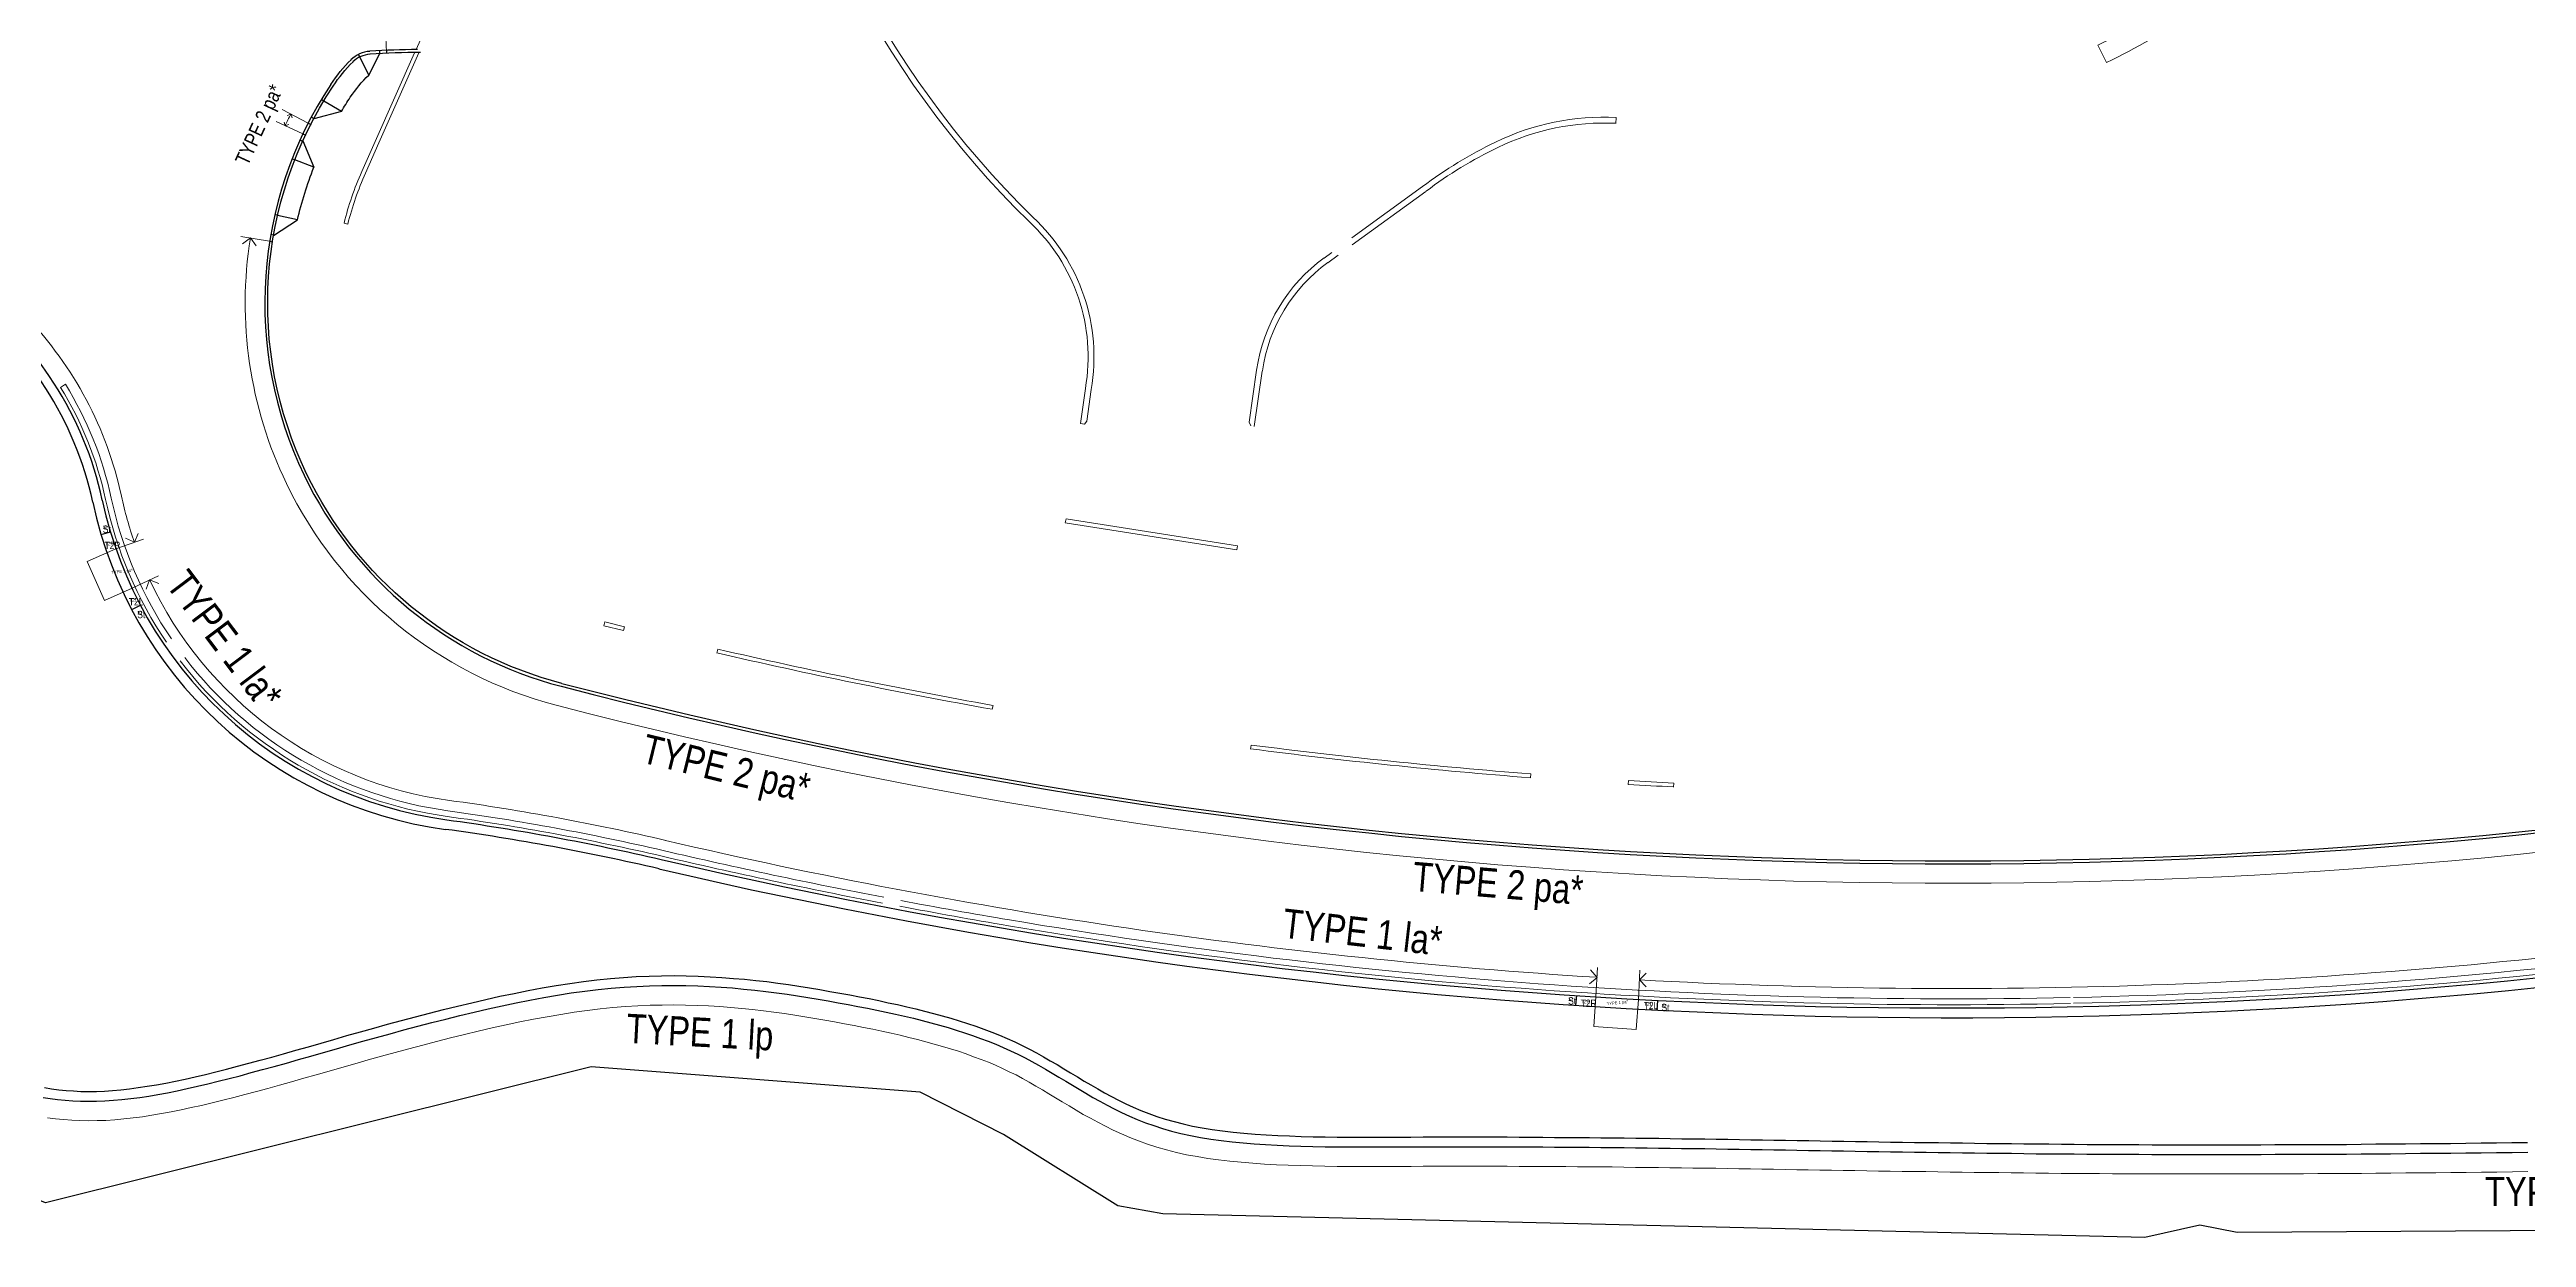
# Model space of a CAD drawing. Extents: x 832756 to 834508, y 817753 to 818399.
# Drawn here: x 834050.4 to 834177.5, y 817753.4 to 817814.3 of the extents above; entities that cross this region are included whole.
import ezdxf

# ---------------------------------------------------------------- set-up
doc = ezdxf.new("R2010")
doc.units = 0
doc.header["$MEASUREMENT"] = 0
doc.linetypes.add('ACAD_ISO02W100', pattern=[15, 12, -3])
for name, color, linetype, lineweight in [('000-PAV-Concrete-b', 1, 'Continuous', 25), ('000-PAV-Reused tiles-b', 3, 'Continuous', 15), ('000-West8 - Transition pieces', 2, 'Continuous', 30), ('000-West8 - Transition pieces @ 0.25', 2, 'Continuous', 30), ('000-West8 - Transition pieces @ 0.5', 2, 'Continuous', 30), ('020-gutter-b-a', 8, 'ACAD_ISO02W100', 9), ('KERBS TYPE', 3, 'Continuous', 0)]:
    doc.layers.add(name, color=color, linetype=linetype, lineweight=lineweight)
doc.styles.add('base plan(mm)$0$SWIS721 LT', font='swiss.ttf')
doc.styles.add('W8 TOPO wkcd', font='swissc.ttf', dxfattribs={"height": 1.1})
doc.linetypes.add('FENCELINE1', pattern='A,6.35,-2.54,[133,ltypeshp.shx,S=2.54,R=0,X=-2.54,Y=0],-2.54,25.4', length=36.83)

# ---------------------------------------------------------------- blocks, each defined once
blk = doc.blocks.new('*U137')
at = {"layer": '000-West8 - Transition pieces @ 0.25', "insert": (0, 0), "char_height": 0.188, "attachment_point": 1, "style": 'W8 TOPO wkcd'}
blk.add_mtext_dynamic_manual_height_columns('St', width=0.3732, gutter_width=1.38, heights=[0.202], dxfattribs=at)
at = {"layer": '000-West8 - Transition pieces @ 0.5', "insert": (0, 0), "char_height": 0.375, "attachment_point": 1, "style": 'W8 TOPO wkcd'}
blk.add_mtext_dynamic_manual_height_columns('St', width=0.7465, gutter_width=2.75, heights=[0.405], dxfattribs=at)
blk = doc.blocks.new('St')
at = {"layer": '000-West8 - Transition pieces'}
blk.add_blockref('*U137', (0, 0), dxfattribs=at)
blk = doc.blocks.new('*U141')
at = {"layer": '000-West8 - Transition pieces @ 0.25', "insert": (0, 0), "char_height": 0.188, "attachment_point": 1, "style": 'W8 TOPO wkcd'}
blk.add_mtext_dynamic_manual_height_columns('T2L', width=0.3732, gutter_width=1.38, heights=[0.202], dxfattribs=at)
at = {"layer": '000-West8 - Transition pieces @ 0.5', "insert": (0, 0), "char_height": 0.375, "attachment_point": 1, "style": 'W8 TOPO wkcd'}
blk.add_mtext_dynamic_manual_height_columns('T2L', width=0.7465, gutter_width=2.75, heights=[0.405], dxfattribs=at)
blk = doc.blocks.new('T2L')
at = {"layer": '000-West8 - Transition pieces'}
blk.add_blockref('*U141', (0, 0), dxfattribs=at)
blk = doc.blocks.new('*U142')
at = {"layer": '000-West8 - Transition pieces @ 0.25', "insert": (0, 0), "char_height": 0.188, "attachment_point": 1, "style": 'W8 TOPO wkcd'}
blk.add_mtext_dynamic_manual_height_columns('T2R', width=0.3989, gutter_width=1.38, heights=[0.205], dxfattribs=at)
at = {"layer": '000-West8 - Transition pieces @ 0.5', "insert": (0, 0), "char_height": 0.375, "attachment_point": 1, "style": 'W8 TOPO wkcd'}
blk.add_mtext_dynamic_manual_height_columns('T2R', width=0.7978, gutter_width=2.75, heights=[0.411], dxfattribs=at)
blk = doc.blocks.new('T2R')
at = {"layer": '000-West8 - Transition pieces'}
blk.add_blockref('*U142', (0, 0), dxfattribs=at)
blk = doc.blocks.new('A$C1F770982')
at = {"layer": '020-gutter-b-a', "color": 2, "linetype": 'FENCELINE1', "ltscale": 4e-05}
for p, q in [((834111.94, 817795.2), (834112.33, 817797.88)), ((834112.21, 817794.98), (834112.62, 817797.83))]:
    blk.add_line(p, q, dxfattribs=at)
for points in [[(834086.4, 817834.14, 0.168795), (834100.65, 817805.5, -0.253962), (834103.54, 817796.94), (834103.28, 817795.13)], [(834086.7, 817834.18, 0.168771), (834100.85, 817805.72, -0.253733), (834103.84, 817796.89), (834103.61, 817795.26)], [(834067.09, 817809.62), (834066.4, 817808.07, 0.04339), (834065.49, 817805.42)], [(834067.28, 817809.54), (834066.59, 817807.99, 0.043381), (834065.68, 817805.37)], [(834056.38, 817783.91, -0.096538), (834053.25, 817791.24, 0.085864), (834050.94, 817796.99)], [(834056.63, 817784.08, -0.096592), (834053.54, 817791.31, 0.085882), (834051.19, 817797.15)], [(834093.13, 817770.52, -0.009928), (834081.81, 817772.93, 0.023139), (834070.78, 817774.97, -0.197812), (834057.08, 817782.95)], [(834093.19, 817770.82, -0.009928), (834081.87, 817773.22, 0.023139), (834070.82, 817775.26, -0.197679), (834057.32, 817783.12)], [(834211.44, 817777.28, -0.105217), (834184.54, 817767.91, -0.02608), (834154.25, 817765.68)], [(834211.6, 817777.03, -0.105224), (834184.57, 817767.61, -0.026081), (834154.26, 817765.38)], [(834099.59, 817769.36, -0.004852), (834094.02, 817770.36, -0.004852)], [(834099.64, 817769.66, -0.004851), (834094.07, 817770.65, -0.004851)], [(834154.1, 817765.37, -0.046961), (834099.59, 817769.36)], [(834154.09, 817765.67, -0.046962), (834099.64, 817769.66)]]:
    blk.add_lwpolyline(points, format="xyb", dxfattribs=at)
for points in [[(834071.65, 817819.85), (834069.19, 817814.33)], [(834069.11, 817814.16), (834067.09, 817809.62)], [(834069.33, 817814.16), (834067.28, 817809.54)], [(834120.84, 817807.3), (834117.21, 817804.66)], [(834121.02, 817807.05), (834117.24, 817804.31)], [(834065.49, 817805.42), (834065.68, 817805.37)], [(834116.19, 817803.92), (834115.8, 817803.63)], [(834116.51, 817803.78), (834115.98, 817803.39)], [(834051.19, 817797.15), (834050.94, 817796.99)], [(834102.55, 817790.24), (834102.51, 817790.04)], [(834102.51, 817790.04), (834111.31, 817788.66)], [(834102.55, 817790.24), (834111.34, 817788.86)], [(834111.34, 817788.86), (834111.31, 817788.66)], [(834131.42, 817776.81), (834131.4, 817776.61)], [(834133.74, 817776.68), (834133.73, 817776.48)]]:
    blk.add_lwpolyline(points, dxfattribs=at)
for points, elevation in [([(834130.79, 817810.84), (834130.77, 817810.54)], -39.69), ([(834103.49, 817795.1), (834103.28, 817795.13)], 5.33), ([(834103.49, 817795.1), (834103.61, 817795.26)], 5.33), ([(834112.03, 817795.01), (834111.94, 817795.2)], 5.67), ([(834078.82, 817784.76), (834078.87, 817784.96)], 0), ([(834078.82, 817784.76), (834079.84, 817784.51)], 0), ([(834078.87, 817784.96), (834079.89, 817784.7)], 0), ([(834079.84, 817784.51), (834079.89, 817784.7)], 0), ([(834084.63, 817783.35), (834084.67, 817783.55)], 0), ([(834098.76, 817780.47), (834098.8, 817780.66)], 0), ([(834112.02, 817778.43), (834112.05, 817778.63)], 0), ([(834112.04, 817778.53), (834112.04, 817778.53)], 0), ([(834126.38, 817776.95), (834126.4, 817777.15)], 0)]:
    blk.add_lwpolyline(points, dxfattribs=dict(at, elevation=elevation))
for centre, radius, start, end in [((834130.16, 817798.09, -39.69), 12.77, 87.1755, 115.8848), ((834130.16, 817798.09, -39.69), 12.47, 87.1842, 115.8848), ((834134.29, 817789.47), 22.33, 115.7656, 127.012), ((834134.29, 817789.47), 22.03, 115.7656, 127.012), ((834120.88, 817796.65), 8.64, 125.9859, 171.8002), ((834120.88, 817796.65), 8.34, 125.9859, 171.8002), ((834148.08, 818057.71, 0), 281.59, 256.9769, 259.9122), ((834148.08, 818057.71, 0), 281.39, 256.9769, 259.9122), ((834148.08, 818057.71), 281.59, 262.6429, 265.5801), ((834148.08, 818057.71), 281.39, 262.6429, 265.5801), ((834148.09, 818057.81), 281.69, 266.6044, 267.0775), ((834148.09, 818057.81), 281.49, 266.6044, 267.0775)]:
    blk.add_arc(centre, radius, start, end, dxfattribs=at)

msp = doc.modelspace()

# ---------------------------------------------------------------- linework, layer by layer
at = {"layer": '000-PAV-Concrete-b'}
for p, q in [((834066.76, 817813.02), (834066.3, 817813.95)), ((834066.76, 817813.02), (834067.33, 817814.12)), ((834065.35, 817811.15), (834063.93, 817810.78)), ((834065.35, 817811.15), (834064.45, 817811.69)), ((834063.37, 817809.64), (834063.94, 817808.29)), ((834063.94, 817808.29), (834062.96, 817808.67)), ((834063.1, 817805.59), (834062.08, 817805.82)), ((834061.87, 817804.79), (834063.1, 817805.59))]:
    msp.add_line(p, q, dxfattribs=at)
for points in [[(834210.28, 817753.9), (834162.65, 817753.62), (834160.74, 817753.99), (834157.92, 817753.36), (834107.51, 817754.57), (834105.2, 817754.98), (834099.33, 817758.64), (834095.06, 817760.81), (834078.18, 817762.11), (834050.17, 817755.14), (834048.03, 817756.03, -0.065281), (834033.66, 817764.33, -0.019968), (834000.4, 817792.03, -0.029895), (833985.19, 817807.49, -0.021438), (833974.81, 817820.49, -0.020879), (833958.72, 817844.53, -0.129185), (833955.64, 817853.52), (833954.77, 817865.4), (833954.66, 817879.82), (833954.76, 818098.3, -0.191627)], [(834076.63, 817781.65, 0.09515), (834183.67, 817774.78, 0.334335), (834236.75, 817826.35), (834240.63, 817851.25, 0.029613), (834244.01, 817886.59, 0.029613)], [(834076.67, 817781.8, 0.09515), (834183.65, 817774.93, 0.334335), (834236.6, 817826.38, 0.313321)], [(834064.81, 817812.54, -0.050762), (834065.85, 817813.81, -0.050762)], [(834064.93, 817812.46, -0.050762), (834065.95, 817813.7, -0.050762)], [(834076.67, 817781.8, -0.220431), (834063.57, 817792.56, -0.264689), (834064.93, 817812.46)], [(834065.81, 817811.88, -0.054331), (834066.76, 817813.02, -0.050762)], [(834065.35, 817811.15, -0.011187), (834065.81, 817811.88)], [(834063.1, 817805.59, -0.036978), (834063.94, 817808.29)], [(834053.08, 817791.21, 0.315732), (834070.76, 817774.8, -0.023139), (834081.77, 817772.76, 0.088923), (834184.59, 817767.44, 0.24811), (834237.34, 817804.46)]]:
    msp.add_lwpolyline(points, format="xyb", dxfattribs=at)
at = {"layer": '000-PAV-Concrete-b', "ltscale": 0.01}
for points in [[(834003.18, 817811.78, 0.052259), (834018.73, 817810.17, 0.098675), (834056.29, 817817.69)], [(834003.28, 817812.27, 0.052259), (834018.73, 817810.67, 0.098675), (834056.1, 817818.15)]]:
    msp.add_lwpolyline(points, format="xyb", dxfattribs=at)
at = {"layer": '000-PAV-Concrete-b'}
for points in [[(834050.12, 817761.05), (834050.48, 817760.99), (834050.85, 817760.94), (834051.22, 817760.91), (834051.6, 817760.88), (834051.98, 817760.86), (834052.38, 817760.85), (834052.78, 817760.86), (834053.19, 817760.87), (834053.61, 817760.9), (834054.04, 817760.94), (834054.48, 817760.99), (834054.93, 817761.05), (834055.39, 817761.12), (834055.86, 817761.2), (834056.34, 817761.28), (834056.83, 817761.38), (834057.33, 817761.49), (834057.85, 817761.61), (834058.37, 817761.73), (834058.91, 817761.86), (834059.46, 817762), (834060.02, 817762.15), (834060.6, 817762.3), (834061.18, 817762.46), (834061.78, 817762.62), (834062.39, 817762.79), (834063.02, 817762.97), (834063.66, 817763.15), (834064.31, 817763.34), (834064.97, 817763.52), (834065.64, 817763.72), (834066.33, 817763.91), (834067.02, 817764.1), (834067.72, 817764.3), (834068.43, 817764.49), (834069.15, 817764.68), (834069.87, 817764.87), (834070.59, 817765.06), (834071.31, 817765.24), (834072.04, 817765.41), (834072.77, 817765.58), (834073.49, 817765.74), (834074.22, 817765.89), (834074.94, 817766.04), (834075.66, 817766.17), (834076.37, 817766.29), (834077.08, 817766.4), (834077.78, 817766.5), (834078.47, 817766.58), (834079.16, 817766.65), (834079.83, 817766.71), (834080.49, 817766.75), (834081.15, 817766.78), (834081.79, 817766.79), (834082.43, 817766.8), (834083.05, 817766.79), (834083.67, 817766.77), (834084.28, 817766.74), (834084.88, 817766.71), (834085.47, 817766.66), (834086.05, 817766.61), (834086.63, 817766.55), (834087.19, 817766.49), (834087.75, 817766.41), (834088.3, 817766.34), (834088.84, 817766.26), (834089.38, 817766.17), (834089.91, 817766.08), (834090.43, 817765.99), (834090.94, 817765.9), (834091.45, 817765.81), (834091.95, 817765.71), (834092.45, 817765.62), (834092.94, 817765.52), (834093.42, 817765.41), (834093.9, 817765.31), (834094.37, 817765.2), (834094.83, 817765.09), (834095.29, 817764.98), (834095.74, 817764.86), (834096.19, 817764.74), (834096.63, 817764.61), (834097.06, 817764.48), (834097.49, 817764.34), (834097.91, 817764.2), (834098.32, 817764.05), (834098.73, 817763.9), (834099.13, 817763.74), (834099.52, 817763.57), (834099.91, 817763.4), (834100.29, 817763.22), (834100.67, 817763.03), (834101.03, 817762.83), (834101.39, 817762.63), (834101.74, 817762.43), (834102.09, 817762.23), (834102.44, 817762.02), (834102.78, 817761.81), (834103.13, 817761.6), (834103.47, 817761.39), (834103.82, 817761.19), (834104.17, 817760.99), (834104.52, 817760.79), (834104.88, 817760.59), (834105.24, 817760.41), (834105.62, 817760.22), (834106, 817760.05), (834106.39, 817759.88), (834106.79, 817759.72), (834107.21, 817759.57), (834107.64, 817759.43), (834108.09, 817759.31), (834108.55, 817759.19), (834109.03, 817759.08), (834109.53, 817758.99), (834110.05, 817758.91), (834110.58, 817758.83), (834111.12, 817758.77), (834111.68, 817758.71), (834112.25, 817758.67), (834112.82, 817758.63), (834113.41, 817758.59), (834114.01, 817758.57), (834114.62, 817758.54), (834115.23, 817758.53), (834115.85, 817758.52), (834116.47, 817758.51), (834117.1, 817758.51), (834117.73, 817758.51), (834118.36, 817758.51), (834118.99, 817758.51), (834119.62, 817758.51), (834120.25, 817758.51), (834120.88, 817758.52), (834121.5, 817758.52), (834122.12, 817758.52), (834122.74, 817758.52), (834123.36, 817758.52), (834123.97, 817758.52), (834124.59, 817758.52), (834125.19, 817758.52), (834125.8, 817758.51), (834126.41, 817758.51), (834127.01, 817758.51), (834127.61, 817758.5), (834128.21, 817758.5), (834128.81, 817758.49), (834129.41, 817758.49), (834130, 817758.48), (834130.6, 817758.48), (834131.19, 817758.47), (834131.79, 817758.46), (834132.38, 817758.46), (834132.97, 817758.45), (834133.56, 817758.44), (834134.15, 817758.43), (834134.74, 817758.42), (834135.33, 817758.42), (834135.92, 817758.41), (834136.51, 817758.4), (834137.11, 817758.39), (834137.7, 817758.38), (834138.29, 817758.37), (834138.88, 817758.36), (834139.48, 817758.35), (834140.07, 817758.34), (834140.67, 817758.33), (834141.26, 817758.32), (834141.86, 817758.31), (834142.46, 817758.3), (834143.06, 817758.29), (834143.66, 817758.28), (834144.27, 817758.27), (834144.87, 817758.26), (834145.48, 817758.25), (834146.09, 817758.24), (834146.71, 817758.24), (834147.32, 817758.23), (834147.94, 817758.22), (834148.56, 817758.21), (834149.18, 817758.2), (834149.81, 817758.19), (834150.44, 817758.19), (834151.07, 817758.18), (834151.71, 817758.17), (834152.35, 817758.16), (834152.99, 817758.16), (834153.64, 817758.15), (834154.29, 817758.15), (834154.95, 817758.14), (834155.61, 817758.14), (834156.27, 817758.13), (834156.94, 817758.13), (834157.61, 817758.13), (834158.29, 817758.12), (834158.97, 817758.12), (834159.65, 817758.12), (834160.35, 817758.12), (834161.04, 817758.12), (834161.74, 817758.12), (834162.45, 817758.12), (834163.16, 817758.12), (834163.87, 817758.12), (834164.59, 817758.13), (834165.32, 817758.13), (834166.05, 817758.13), (834166.79, 817758.14), (834167.53, 817758.14), (834168.27, 817758.14), (834169.02, 817758.15), (834169.77, 817758.16), (834170.53, 817758.16), (834171.29, 817758.17), (834172.06, 817758.18), (834172.83, 817758.18), (834173.61, 817758.19), (834174.39, 817758.2), (834175.18, 817758.21), (834175.97, 817758.22), (834176.76, 817758.23), (834177.56, 817758.24)], [(834050.04, 817760.55), (834050.41, 817760.5), (834050.79, 817760.45), (834051.17, 817760.41), (834051.57, 817760.38), (834051.97, 817760.36), (834052.37, 817760.35), (834052.79, 817760.36), (834053.21, 817760.37), (834053.65, 817760.4), (834054.09, 817760.44), (834054.54, 817760.49), (834055, 817760.55), (834055.47, 817760.62), (834055.94, 817760.7), (834056.43, 817760.79), (834056.93, 817760.89), (834057.44, 817761), (834057.96, 817761.12), (834058.49, 817761.24), (834059.03, 817761.38), (834059.59, 817761.52), (834060.15, 817761.66), (834060.73, 817761.82), (834061.31, 817761.98), (834061.91, 817762.14), (834062.53, 817762.31), (834063.15, 817762.49), (834063.79, 817762.67), (834064.44, 817762.86), (834065.11, 817763.04), (834065.78, 817763.24), (834066.46, 817763.43), (834067.16, 817763.62), (834067.86, 817763.82), (834068.56, 817764.01), (834069.27, 817764.2), (834069.99, 817764.39), (834070.71, 817764.57), (834071.43, 817764.75), (834072.16, 817764.92), (834072.88, 817765.09), (834073.6, 817765.25), (834074.32, 817765.4), (834075.03, 817765.54), (834075.75, 817765.68), (834076.45, 817765.8), (834077.15, 817765.91), (834077.84, 817766), (834078.53, 817766.09), (834079.2, 817766.15), (834079.86, 817766.21), (834080.52, 817766.25), (834081.16, 817766.28), (834081.8, 817766.29), (834082.43, 817766.3), (834083.04, 817766.29), (834083.65, 817766.27), (834084.25, 817766.24), (834084.84, 817766.21), (834085.43, 817766.17), (834086, 817766.11), (834086.57, 817766.05), (834087.13, 817765.99), (834087.68, 817765.92), (834088.23, 817765.84), (834088.77, 817765.76), (834089.3, 817765.68), (834089.82, 817765.59), (834090.34, 817765.5), (834090.85, 817765.41), (834091.36, 817765.32), (834091.86, 817765.22), (834092.35, 817765.13), (834092.83, 817765.03), (834093.31, 817764.93), (834093.79, 817764.82), (834094.25, 817764.72), (834094.71, 817764.61), (834095.17, 817764.49), (834095.61, 817764.38), (834096.05, 817764.26), (834096.49, 817764.13), (834096.91, 817764), (834097.33, 817763.87), (834097.74, 817763.73), (834098.15, 817763.58), (834098.55, 817763.43), (834098.94, 817763.28), (834099.32, 817763.11), (834099.7, 817762.94), (834100.07, 817762.77), (834100.44, 817762.58), (834100.79, 817762.39), (834101.14, 817762.2), (834101.49, 817762), (834101.84, 817761.8), (834102.18, 817761.59), (834102.53, 817761.38), (834102.87, 817761.17), (834103.22, 817760.97), (834103.57, 817760.76), (834103.92, 817760.55), (834104.28, 817760.35), (834104.65, 817760.15), (834105.02, 817759.96), (834105.4, 817759.77), (834105.8, 817759.59), (834106.2, 817759.42), (834106.62, 817759.25), (834107.05, 817759.1), (834107.5, 817758.96), (834107.96, 817758.82), (834108.44, 817758.7), (834108.93, 817758.59), (834109.44, 817758.5), (834109.97, 817758.41), (834110.51, 817758.34), (834111.07, 817758.27), (834111.63, 817758.21), (834112.21, 817758.17), (834112.79, 817758.13), (834113.39, 817758.09), (834113.99, 817758.07), (834114.6, 817758.04), (834115.22, 817758.03), (834115.84, 817758.02), (834116.47, 817758.01), (834117.1, 817758.01), (834117.73, 817758.01), (834118.36, 817758.01), (834118.99, 817758.01), (834119.62, 817758.01), (834120.25, 817758.01), (834120.88, 817758.02), (834121.5, 817758.02), (834122.13, 817758.02), (834122.74, 817758.02), (834123.36, 817758.02), (834123.97, 817758.02), (834124.58, 817758.02), (834125.19, 817758.02), (834125.8, 817758.01), (834126.4, 817758.01), (834127.01, 817758.01), (834127.61, 817758), (834128.21, 817758), (834128.81, 817757.99), (834129.4, 817757.99), (834130, 817757.98), (834130.59, 817757.98), (834131.19, 817757.97), (834131.78, 817757.96), (834132.37, 817757.96), (834132.96, 817757.95), (834133.55, 817757.94), (834134.14, 817757.93), (834134.74, 817757.92), (834135.33, 817757.92), (834135.92, 817757.91), (834136.51, 817757.9), (834137.1, 817757.89), (834137.69, 817757.88), (834138.28, 817757.87), (834138.87, 817757.86), (834139.47, 817757.85), (834140.06, 817757.84), (834140.66, 817757.83), (834141.25, 817757.82), (834141.85, 817757.81), (834142.45, 817757.8), (834143.05, 817757.79), (834143.66, 817757.78), (834144.26, 817757.77), (834144.87, 817757.76), (834145.47, 817757.75), (834146.09, 817757.74), (834146.7, 817757.74), (834147.31, 817757.73), (834147.93, 817757.72), (834148.55, 817757.71), (834149.18, 817757.7), (834149.8, 817757.69), (834150.43, 817757.69), (834151.07, 817757.68), (834151.7, 817757.67), (834152.34, 817757.66), (834152.99, 817757.66), (834153.64, 817757.65), (834154.29, 817757.65), (834154.94, 817757.64), (834155.6, 817757.64), (834156.27, 817757.63), (834156.93, 817757.63), (834157.61, 817757.63), (834158.28, 817757.62), (834158.97, 817757.62), (834159.65, 817757.62), (834160.34, 817757.62), (834161.04, 817757.62), (834161.74, 817757.62), (834162.45, 817757.62), (834163.16, 817757.62), (834163.88, 817757.62), (834164.6, 817757.63), (834165.32, 817757.63), (834166.05, 817757.63), (834166.79, 817757.64), (834167.53, 817757.64), (834168.27, 817757.64), (834169.02, 817757.65), (834169.78, 817757.66), (834170.53, 817757.66), (834171.3, 817757.67), (834172.07, 817757.68), (834172.84, 817757.68), (834173.62, 817757.69), (834174.4, 817757.7), (834175.18, 817757.71), (834175.97, 817757.72), (834176.77, 817757.73), (834177.57, 817757.74)]]:
    msp.add_lwpolyline(points, dxfattribs=at)
for centre, radius, start, end in [((834066.9, 817812.74), 1.5, 93.5045, 134.8075), ((834066.9, 817812.74), 1.35, 93.5045, 134.8075), ((834069.94, 817763.19), 51.15, 90.7596, 93.5045), ((834069.94, 817763.19), 51, 90.59, 93.5045), ((834081.73, 817801.31), 20.31, 146.4312, 205.7336), ((834035.48, 817787.44), 17.5, 12.0841, 53.6666), ((834035.48, 817787.44), 18, 12.0841, 53.6666), ((834081.73, 817801.31), 20.31, 205.7336, 255.4574), ((834073.62, 817795.6), 21.5, 192.0841, 262.1745), ((834054.29, 817654.93), 120.5, 76.8724, 82.1745), ((834148.03, 818056.91), 292.27, 256.8724, 277.1987)]:
    msp.add_arc(centre, radius, start, end, dxfattribs=at)
at = {"layer": '000-PAV-Reused tiles-b'}
msp.add_lwpolyline([(834160.35, 817816.18), (834159.79, 817817.01, -0.031159), (834155.51, 817814.55), (834155.95, 817813.66, 0.031159)], format="xyb", close=True, dxfattribs=at)
for points in [[(834053.78, 817788.71), (834052.31, 817788.06), (834053.19, 817786.06), (834054.61, 817786.68)], [(834129.73, 817765.71), (834129.63, 817764.19), (834131.81, 817764.03), (834131.92, 817765.58)]]:
    msp.add_lwpolyline(points, dxfattribs=at)
at = {"layer": '000-West8 - Transition pieces'}
for p, q in [((834053.02, 817789.44), (834053.5, 817789.58)), ((834054.6, 817785.59), (834055.04, 817785.82))]:
    msp.add_line(p, q, dxfattribs=at)
for points in [[(834066.31, 817813.93), (834066.23, 817814.08)], [(834067.32, 817814.1), (834067.32, 817814.27)], [(834067.67, 817814.29), (834067.67, 817814.12)], [(834064.47, 817811.68), (834064.32, 817811.77)], [(834063.38, 817809.61), (834063.23, 817809.68)], [(834063.37, 817810), (834063.53, 817809.93)], [(834063.64, 817810.55), (834063.8, 817810.48)], [(834063.96, 817810.78), (834063.81, 817810.86)], [(834062.98, 817808.66), (834062.82, 817808.72)], [(834062.1, 817805.82), (834061.93, 817805.86)], [(834061.89, 817804.81), (834061.73, 817804.84)], [(834061.67, 817804.49), (834061.84, 817804.46)], [(834128.74, 817765.78), (834128.7, 817765.28)], [(834132.89, 817765.03), (834132.92, 817765.52)]]:
    msp.add_lwpolyline(points, dxfattribs=at)
at = {"layer": 'KERBS TYPE'}
for p, q in [((834067.67, 817814.2), (834067.6, 817815.7)), ((834063.64, 817810.55), (834062.31, 817811.25)), ((834063.37, 817810), (834062.01, 817810.63)), ((834061.67, 817804.49), (834060.19, 817804.74))]:
    msp.add_line(p, q, dxfattribs=at)
at = {"layer": 'KERBS TYPE', "ltscale": 0.000125}
for p, q in [((834055.2, 817789.2), (834053.78, 817788.71)), ((834055.97, 817787.32), (834054.61, 817786.68)), ((834129.83, 817767.21), (834129.73, 817765.71)), ((834132, 817767.08), (834131.92, 817765.58))]:
    msp.add_line(p, q, dxfattribs=at)
at = {"layer": 'KERBS TYPE', "ltscale": 0.000125, "flags": 128}
for points in [[(834076.38, 817780.68, 0.09515), (834183.79, 817773.79, 0.312477), (834236.79, 817821.34, 0.312477)], [(834062.46, 817810.42, -0.007792), (834062.76, 817811.02, -0.007792)], [(834076.38, 817780.68, -0.220431), (834062.53, 817792.06, -0.152894), (834060.68, 817804.66, -0.152894)]]:
    msp.add_lwpolyline(points, format="xyb", dxfattribs=at)
for points in [[(834062.57, 817810.95), (834062.76, 817811.02), (834062.83, 817810.83)], [(834062.41, 817810.61), (834062.46, 817810.42), (834062.66, 817810.48)], [(834060.98, 817804.25), (834060.68, 817804.66), (834060.28, 817804.36)], [(834054.27, 817789.25), (834054.73, 817789.04), (834054.93, 817789.49)], [(834055.98, 817786.93), (834055.51, 817787.11), (834055.34, 817786.64)], [(834129.42, 817766.38), (834129.8, 817766.71), (834129.47, 817767.09)], [(834132.33, 817766.93), (834131.98, 817766.58), (834132.33, 817766.23)], [(834050.27, 817759.5), (834050.68, 817759.45), (834051.09, 817759.41), (834051.51, 817759.38), (834051.93, 817759.36), (834052.37, 817759.35), (834052.81, 817759.36), (834053.26, 817759.37), (834053.72, 817759.4), (834054.19, 817759.45), (834054.66, 817759.5), (834055.14, 817759.56), (834055.62, 817759.64), (834056.12, 817759.72), (834056.62, 817759.81), (834057.13, 817759.91), (834057.65, 817760.03), (834058.18, 817760.14), (834058.72, 817760.27), (834059.27, 817760.41), (834059.83, 817760.55), (834060.4, 817760.7), (834060.99, 817760.85), (834061.58, 817761.01), (834062.18, 817761.18), (834062.8, 817761.35), (834063.43, 817761.53), (834064.06, 817761.71), (834064.72, 817761.89), (834065.38, 817762.08), (834066.05, 817762.27), (834066.73, 817762.47), (834067.42, 817762.66), (834068.12, 817762.85), (834068.82, 817763.04), (834069.53, 817763.23), (834070.24, 817763.42), (834070.95, 817763.6), (834071.67, 817763.78), (834072.38, 817763.95), (834073.1, 817764.12), (834073.81, 817764.27), (834074.52, 817764.42), (834075.22, 817764.56), (834075.92, 817764.69), (834076.61, 817764.81), (834077.3, 817764.92), (834077.97, 817765.01), (834078.64, 817765.09), (834079.29, 817765.16), (834079.94, 817765.21), (834080.57, 817765.25), (834081.2, 817765.28), (834081.81, 817765.29), (834082.42, 817765.3), (834083.02, 817765.29), (834083.62, 817765.27), (834084.2, 817765.25), (834084.78, 817765.21), (834085.35, 817765.17), (834085.91, 817765.12), (834086.46, 817765.06), (834087.01, 817765), (834087.55, 817764.93), (834088.09, 817764.85), (834088.62, 817764.77), (834089.14, 817764.69), (834089.66, 817764.6), (834090.17, 817764.52), (834090.67, 817764.43), (834091.17, 817764.33), (834091.67, 817764.24), (834092.15, 817764.14), (834092.63, 817764.05), (834093.1, 817763.95), (834093.57, 817763.85), (834094.03, 817763.74), (834094.48, 817763.63), (834094.92, 817763.52), (834095.35, 817763.41), (834095.78, 817763.29), (834096.2, 817763.17), (834096.61, 817763.05), (834097.02, 817762.92), (834097.42, 817762.78), (834097.8, 817762.64), (834098.19, 817762.5), (834098.56, 817762.35), (834098.92, 817762.2), (834099.28, 817762.04), (834099.63, 817761.87), (834099.98, 817761.7), (834100.32, 817761.52), (834100.65, 817761.33), (834100.99, 817761.13), (834101.33, 817760.94), (834101.67, 817760.73), (834102.01, 817760.53), (834102.35, 817760.32), (834102.7, 817760.11), (834103.06, 817759.9), (834103.42, 817759.68), (834103.8, 817759.48), (834104.18, 817759.27), (834104.57, 817759.07), (834104.97, 817758.87), (834105.39, 817758.68), (834105.82, 817758.49), (834106.27, 817758.32), (834106.73, 817758.15), (834107.2, 817758), (834107.7, 817757.86), (834108.21, 817757.73), (834108.73, 817757.61), (834109.27, 817757.51), (834109.82, 817757.42), (834110.38, 817757.35), (834110.96, 817757.28), (834111.54, 817757.22), (834112.13, 817757.17), (834112.73, 817757.13), (834113.34, 817757.09), (834113.95, 817757.07), (834114.57, 817757.05), (834115.2, 817757.03), (834115.83, 817757.02), (834116.46, 817757.01), (834117.09, 817757.01), (834117.73, 817757.01), (834118.36, 817757.01), (834119, 817757.01), (834119.63, 817757.01), (834120.26, 817757.01), (834120.88, 817757.02), (834121.51, 817757.02), (834122.13, 817757.02), (834122.74, 817757.02), (834123.36, 817757.02), (834123.97, 817757.02), (834124.58, 817757.02), (834125.19, 817757.02), (834125.8, 817757.01), (834126.4, 817757.01), (834127, 817757.01), (834127.6, 817757), (834128.2, 817757), (834128.8, 817756.99), (834129.39, 817756.99), (834129.99, 817756.98), (834130.58, 817756.98), (834131.18, 817756.97), (834131.77, 817756.96), (834132.36, 817756.96), (834132.95, 817756.95), (834133.54, 817756.94), (834134.13, 817756.93), (834134.72, 817756.92), (834135.31, 817756.92), (834135.9, 817756.91), (834136.49, 817756.9), (834137.08, 817756.89), (834137.67, 817756.88), (834138.26, 817756.87), (834138.86, 817756.86), (834139.45, 817756.85), (834140.05, 817756.84), (834140.64, 817756.83), (834141.24, 817756.82), (834141.84, 817756.81), (834142.43, 817756.8), (834143.04, 817756.79), (834143.64, 817756.78), (834144.24, 817756.77), (834144.85, 817756.76), (834145.46, 817756.75), (834146.07, 817756.75), (834146.68, 817756.74), (834147.3, 817756.73), (834147.92, 817756.72), (834148.54, 817756.71), (834149.16, 817756.7), (834149.79, 817756.69), (834150.42, 817756.69), (834151.06, 817756.68), (834151.69, 817756.67), (834152.33, 817756.66), (834152.98, 817756.66), (834153.63, 817756.65), (834154.28, 817756.65), (834154.93, 817756.64), (834155.59, 817756.64), (834156.26, 817756.63), (834156.93, 817756.63), (834157.6, 817756.63), (834158.28, 817756.62), (834158.96, 817756.62), (834159.65, 817756.62), (834160.34, 817756.62), (834161.04, 817756.62), (834161.74, 817756.62), (834162.45, 817756.62), (834163.16, 817756.62), (834163.88, 817756.62), (834164.6, 817756.63), (834165.33, 817756.63), (834166.06, 817756.63), (834166.79, 817756.64), (834167.53, 817756.64), (834168.28, 817756.64), (834169.03, 817756.65), (834169.78, 817756.66), (834170.54, 817756.66), (834171.31, 817756.67), (834172.08, 817756.68), (834172.85, 817756.68), (834173.63, 817756.69), (834174.41, 817756.7), (834175.19, 817756.71), (834175.98, 817756.72), (834176.78, 817756.73), (834177.58, 817756.74)]]:
    msp.add_lwpolyline(points, dxfattribs=at)
at = {"layer": 'KERBS TYPE', "ltscale": 0.000125}
msp.add_lwpolyline([(834049.17, 817800.62, -0.139854), (834054.06, 817791.42, -0.11543)], format="xyb", dxfattribs=at)
for centre, radius, start, end in [((834073.62, 817795.6), 20, 192.0841, 199.1599), ((834073.62, 817795.6), 20, 205.1344, 262.1745), ((834054.29, 817654.93), 122, 76.8724, 82.1745), ((834148.03, 818056.91), 290.77, 256.8724, 266.4041), ((834148.03, 818056.91), 290.77, 266.8345, 277.1987)]:
    msp.add_arc(centre, radius, start, end, dxfattribs=at)

# ---------------------------------------------------------------- block references
at = {"layer": '000-West8 - Transition pieces'}
for name, p in [('St', (834053.11, 817789.9)), ('T2R', (834053.2, 817789.07)), ('T2L', (834054.45, 817786.18)), ('St', (834054.88, 817785.52)), ('St', (834128.32, 817765.69, -1.15)), ('T2R', (834128.96, 817765.57)), ('T2L', (834132.2, 817765.45)), ('St', (834133.11, 817765.35, -1.15))]:
    msp.add_blockref(name, p, dxfattribs=at)
at = {"layer": '020-gutter-b-a'}
msp.add_blockref('A$C1F770982', (0, 0), dxfattribs=at)

# ---------------------------------------------------------------- texts
at = {"layer": 'KERBS TYPE', "style": 'base plan(mm)$0$SWIS721 LT', "width": 0.8}
for s, height, rotation, p in [('TYPE 2 pa*', 0.75, 65.2176, (834060.55, 817808.33)), ('TYPE 1 pa*', 0.15, 6.0455, (834053.56, 817787.42)), ('TYPE 1 la*', 1.5, 307.021, (834056.3, 817786.86)), ('TYPE 2 pa*', 1.5, 346.1842, (834080.67, 817777.76)), ('TYPE 2 pa*', 1.5, 355.2457, (834120.29, 817771.15)), ('TYPE 1 la*', 1.5, 353.4209, (834113.6, 817768.76)), ('TYPE 1 pa*', 0.15, 6.0455, (834130.31, 817765.28)), ('TYPE 1 lp', 1.5, 356.9655, (834079.95, 817763.35))]:
    msp.add_text(s, height=height, rotation=rotation, dxfattribs=at).set_placement(p)
msp.add_text('TYPE 1 lp', height=1.5, dxfattribs=at).set_placement((834175.38, 817754.97))

doc.saveas('drawing.dxf')
